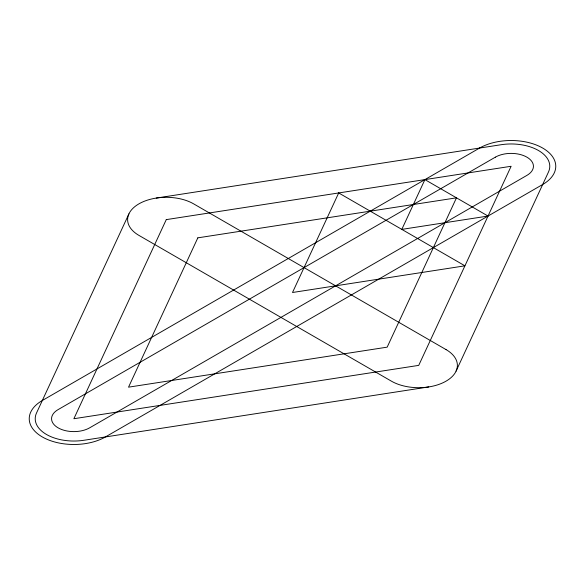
<?xml version="1.0" encoding="UTF-8"?>
<svg xmlns="http://www.w3.org/2000/svg" width="585" height="585" viewBox="0 0 585 585"><rect width="100%" height="100%" fill="white"/><g stroke="black" fill="none" stroke-linecap="round" stroke-linejoin="round"><path stroke-width="0.88" d="M128.941 213.847L36.541 412.952A38.647 22.31 0 0 0 83.874 440.278L428.732 386.926M456.059 371.153L548.459 172.048A38.647 22.31 0 0 0 501.126 144.722L156.268 198.074M166.272 219.624L73.871 418.728L418.728 365.376L511.129 166.272L166.272 219.624M197.832 237.846L128.524 387.168L387.168 347.154L456.475 197.832L197.832 237.846M338.7 192.948L292.5 292.5L464.929 265.824L338.7 192.948M424.915 179.61L401.815 229.386L488.029 216.048L424.915 179.61M479.576 148.056L42.31 400.506A44.628 25.762 0 0 0 42.31 436.944A44.628 25.762 0 0 0 105.424 436.944L542.69 184.494A44.628 25.762 0 0 0 542.69 148.056A44.628 25.762 0 0 0 479.576 148.056M495.349 157.168L58.09 409.617A22.31 12.885 0 0 0 58.09 427.832A22.31 12.885 0 0 0 89.651 427.832L526.909 175.383A22.31 12.885 0 0 0 526.909 157.168A22.31 12.885 0 0 0 495.349 157.168M446.055 349.596L193.606 203.843A38.647 22.31 0 0 0 138.945 203.843A38.647 22.31 0 0 0 138.945 235.404L391.394 381.157A38.647 22.31 0 0 0 446.055 381.157A38.647 22.31 0 0 0 446.055 349.596"/></g></svg>
